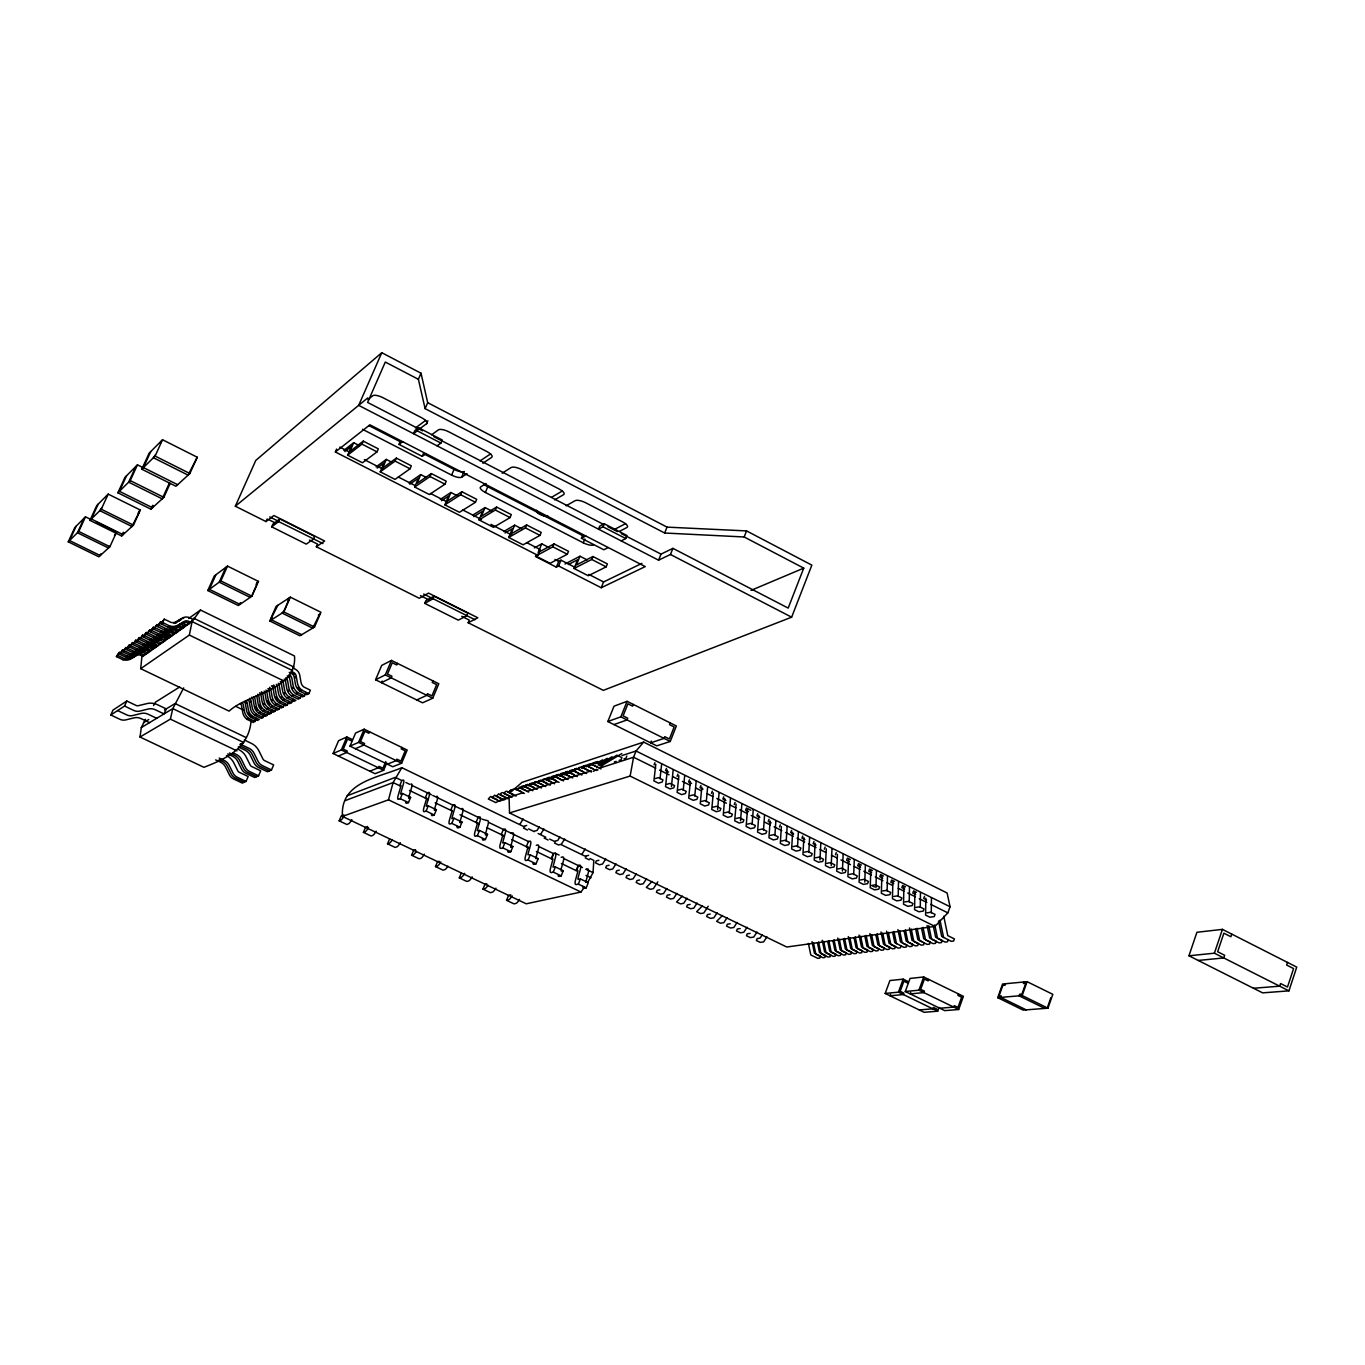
<?xml version="1.0" encoding="UTF-8"?>
<svg xmlns="http://www.w3.org/2000/svg" width="1365" height="1365" viewBox="0 0 1365 1365"><rect width="100%" height="100%" fill="white"/><g stroke="black" fill="none" stroke-linecap="round" stroke-linejoin="round"><path stroke-width="1.5" d="M931.288 912.844L931.425 898.034M925.794 898.153L925.607 915.096L929.889 917.212L934.257 916.58L935.042 914.396L930.742 912.281L926.971 912.844M920.283 907.401L920.471 892.591M914.84 892.727L914.584 909.653L918.884 911.769L923.218 911.12L924.003 908.936L919.686 906.804L915.949 907.384M909.244 901.941L909.5 887.148M903.869 887.284L903.528 904.193L907.844 906.326L912.144 905.643L912.946 903.476L908.612 901.344L904.893 901.924M898.187 896.481L898.511 881.705M892.846 881.824L892.454 898.716L896.771 900.849L901.054 900.166L901.855 897.982L897.522 895.849L893.819 896.464M887.113 891.004L887.489 876.228M881.824 876.347L881.346 893.239L885.68 895.372L889.929 894.672L890.731 892.488L886.397 890.355L882.711 890.97M875.938 887.625L876.432 870.751M870.768 870.87L870.222 887.745L874.573 889.895L878.787 889.161L879.589 886.994L875.238 884.827L871.587 885.476L874.487 886.909M864.796 882.114L865.359 865.256M859.677 865.376L859.08 882.234L863.431 884.384L867.611 883.65L868.43 881.466L864.062 879.316L860.445 879.964M853.705 874.487L854.268 859.762M200.484 610.036L192.09 621.587L141.858 657.077L140.697 668.662L229.098 711.114C248.242 693.335 297.331 690.281 294.499 655.985L200.484 610.036L188.592 618.533M848.569 859.882L847.904 876.722L852.255 878.872L856.418 878.122L857.237 875.938L852.869 873.771L849.269 874.436M842.427 871.058L843.143 854.251M837.445 854.354L836.694 871.177L841.079 873.344L845.208 872.576L846.027 870.392L841.642 868.225L838.059 868.908M831.217 865.512L831.985 848.706M826.286 848.825L825.467 865.632L829.852 867.799L833.947 867.014L834.783 864.83L830.381 862.663L826.832 863.363M819.973 859.967L820.809 843.178M815.093 843.28L814.222 860.087L818.608 862.253L822.686 861.434L823.505 859.25L819.102 857.083L815.587 857.8M808.814 852.289L809.616 837.615M803.883 837.735L802.944 854.507L807.346 856.691L811.39 855.855L812.209 853.671L807.79 851.487L804.292 852.221M797.535 846.71L798.389 832.053M792.656 832.155L791.632 848.928L796.051 851.112L800.061 850.259L800.897 848.075L796.46 845.89L792.997 846.624M587.667 882.524L593.041 872.644L593.809 860.411L589.97 858.551M786.223 841.13L787.144 826.473M781.394 826.576L780.302 843.331L784.721 845.515L788.714 844.645L789.533 842.461L785.114 840.277L781.667 841.028M774.876 835.517L775.866 820.877M770.099 820.979L768.939 837.718L773.375 839.919L777.333 839.031L778.169 836.847L773.716 834.646L770.304 835.414M763.513 829.903L764.554 815.28M758.786 815.383L757.558 832.104L761.994 834.288L765.919 833.401L766.772 831.2L762.318 828.999L758.923 829.801M752.115 824.272L753.224 809.65M747.457 809.752L746.143 826.473L750.596 828.657L754.504 827.753L755.34 825.552L750.869 823.351L747.508 824.153M740.53 820.706L741.878 804.019M736.093 804.121L734.711 820.826L739.182 823.027L743.038 822.088L743.891 819.887L739.403 817.686L736.076 818.505M729.251 812.96L730.497 798.371M724.696 798.474L723.245 815.161L727.716 817.362L731.555 816.407L732.408 814.222L727.92 812.004L724.61 812.84M717.598 809.377L719.082 792.724M713.281 792.826L711.762 809.479L716.25 811.697L720.038 810.725L720.891 808.524L716.403 806.306L713.11 807.159M706.285 801.613L707.65 787.042M701.832 787.144L700.245 803.797L704.732 806.015L708.503 805.026L709.356 802.825L704.852 800.59L701.593 801.46M694.768 795.914L696.184 781.36M690.366 781.462L688.694 798.098L693.198 800.317L696.952 799.31L697.805 797.109L693.284 794.874L690.059 795.761M683.217 790.199L684.701 775.678M678.866 775.764L677.125 792.382L681.647 794.618L685.349 793.577L686.22 791.376L681.681 789.141L678.473 790.045M671.409 786.547L673.184 769.962M667.349 770.065L665.523 786.65L670.061 788.885L673.73 787.844L674.6 785.643L670.061 783.391L666.888 784.312M660.029 778.732L661.65 764.229M655.797 764.332L653.903 780.917L658.442 783.152L662.093 782.094L662.963 779.876L658.408 777.623L655.251 778.562M251.126 720.311C249.215 747.696 227.102 758.394 203.914 767.301L139.998 737.015L141.295 727.579L145.475 719.287M584.322 887.284L580.978 892.045L526.259 903.801L342.461 816.424C340.056 782.077 377.713 777.965 401.839 767.693L524.706 827.036M509.52 812.943L630.135 776.071L633.565 757.234L636.056 751.006L643.649 742.099L947.105 892.983L950.074 906.752L947.856 912.861L934.957 926.391L786.752 947.02L509.52 812.943L509.077 797.194L523.136 792.673M140.697 668.662L189.343 635.066L192.09 621.587L292.571 670.556M139.998 737.015L170.386 719.133L172.792 708.623L183.678 687.909M560.93 869.863L563.421 860.803A8.685 2.457 -64.4 0 0 562.789 856.913L561.169 857.288M342.461 816.424L388.496 799.822L393.103 782.554L401.839 767.693M1288.935 990.854L1296.75 967.12L1222.426 929.36L1196.917 932.278L1188.949 955.79L1262.625 992.867L1288.935 990.854L1214.389 953.197L1188.949 955.79M1287.519 962.427L1286.649 965.055L1293.576 968.57L1287.502 987.032L1280.558 983.534L1279.688 986.178L1253.479 988.26M1231.776 934.104L1230.889 936.748L1223.876 933.199L1217.631 951.729L1224.661 955.278L1223.774 957.94L1198.214 960.448M1214.389 953.197L1222.426 929.36M1047.706 1006.705L1050.845 997.73M1047.945 1008.172L1052.807 994.334L1027.077 981.674L1002.575 984.011L997.713 997.661L1023.153 1010.1L1047.945 1008.172L1022.18 995.546L997.713 997.661M1023.972 981.964L1023.426 983.5L1025.763 983.278L1021.941 994.061L1019.621 994.266L1019.075 995.802L1044.805 1008.428M1022.18 995.546L1027.077 981.674M1005.596 983.721L1005.049 985.24L1002.78 985.445L999.009 996.075L1001.279 995.87L1000.733 997.405L1026.207 1009.861M958.674 1009.503L963.4 996.331L923.713 976.982L910.063 978.432L905.285 991.502L944.734 1010.629L958.674 1009.503L918.918 990.188L905.285 991.502M890.594 994.368L890.065 995.802L903.357 994.556L903.886 993.106L900.183 991.314L903.886 981.196L907.571 982.988L908.1 981.537L903.169 979.149L889.912 980.548L885.185 993.447L924.156 1012.301L937.704 1011.192L939.035 1007.489M958.452 993.925L957.923 995.375L961.643 997.184L957.957 1007.438L954.254 1005.63L953.726 1007.097L939.82 1008.24M928.695 979.422L928.149 980.872L924.429 979.063L920.693 989.318L924.429 991.144L923.9 992.611L910.233 993.908L910.762 992.44M948.283 939.683L947.515 941.799L945.16 942.106L937.55 938.369L934.769 924.89M924.361 942.771L923.593 944.853L921.307 945.143L913.799 941.475L911.24 929.07M918.918 990.188L923.713 976.982M901.19 945.757L900.439 947.805L898.221 948.095L890.816 944.478L888.308 932.278M924.515 896.327L923.73 898.477L926.579 899.893M885.185 993.447L898.426 992.167L903.169 979.149M835.482 854.763L836.284 852.596M824.341 849.235L825.143 847.068M802.791 835.994L801.972 838.144L804.889 839.594M813.984 841.54L813.165 843.707L816.065 845.14M791.581 830.432L790.745 832.599L793.662 834.032M769.058 819.273L768.222 821.44L771.157 822.89M779.5 827.019L780.336 824.852M757.763 813.677L756.927 815.843L759.878 817.294M734.251 804.599L735.087 802.432M803.746 568.13L788.185 608.09L672.911 548.355L661.018 554.122L658.561 560.179L358.671 405.354L381.773 352.699L421.017 373.225L427.689 402.675L425.112 408.63L664.653 533.015L744.164 536.974L803.746 568.13L751.023 590.38M461.762 616.315L469.27 620.085L468.161 622.73L603.347 690.366L791.632 617.185L811.851 565.127L746.57 530.917L667.041 527.129L427.689 402.675M723.723 796.785L722.87 798.969L725.839 800.436M700.893 785.472L700.04 787.656L703.026 789.124M711.472 793.321L712.325 791.137M689.444 779.79L688.591 781.974L691.577 783.459M666.461 768.41L665.591 770.577L668.594 772.061M677.108 776.293L677.961 774.109M670.232 722.921L669.55 724.644L674.156 726.948L669.396 738.977L664.772 736.673L664.09 738.397L650.644 742.816L651.327 741.11M744.164 536.974L746.57 530.917M654.057 764.861L654.927 762.694M670.249 741.468L676.357 725.992L627.081 701.32L614.011 706.183L607.835 721.522L656.736 745.853L670.249 741.468L620.853 716.83L607.835 721.522M626.842 756.039L625.972 758.206L624.061 758.821M580.398 878.941L578.265 879.418A3.003 0.87 -64.4 0 1 578.026 878.07L580.466 869.01A8.668 2.508 -64.4 0 0 579.801 865.12L578.146 865.478L576.115 870.597L577.446 870.273A3.003 0.87 -64.4 0 1 577.719 871.877L575.518 879.981A8.685 2.525 -64.4 0 0 576.303 884.571L578.333 884.128L580.398 878.941L588.264 882.728L586.199 887.898L584.152 888.342A8.685 2.542 -64.4 0 1 582.906 886.329M620.853 716.83L627.081 701.32M561.186 875.886L563.267 870.716L555.367 866.929L552.979 867.048L555.555 857.015A8.702 2.44 -64.4 0 0 554.941 853.142L553.337 853.517L551.272 858.653L552.996 858.995L550.573 868.004A8.719 2.457 -64.4 0 0 551.289 872.576L553.286 872.099L561.186 875.886L559.172 876.364A8.702 2.474 -64.4 0 1 558.114 875.699M633.258 704.425L632.575 706.149L627.934 703.811L623.105 715.874L627.746 718.195L627.064 719.918L613.977 724.576M577.856 867.372L576.491 870.785L561.39 863.516M658.561 560.179L670.454 554.48L672.911 548.355M553.286 872.099L555.367 866.929M556.476 774.911L555.623 777.026L563.574 780.917M519.536 899.381A8.156 2.252 -64.6 0 1 515.782 903.459L513.974 903.852L506.569 900.337L508.531 895.491L510.783 894.775M560.981 773.443L560.128 775.559L568.113 779.466M530.2 854.831L527.863 854.661L530.524 844.952A8.719 2.355 -64.4 0 0 529.978 841.113L528.409 841.505L526.327 846.641L527.999 846.965L525.525 855.974A8.736 2.372 -64.4 0 0 526.156 860.513L528.101 860.018L530.2 854.831L538.151 858.653L536.053 863.823L534.09 864.318A8.719 2.406 -64.4 0 1 532.964 863.311M565.537 771.959L564.683 774.074L572.686 777.999M664.653 533.015L667.041 527.129M570.126 770.457L569.256 772.573L577.293 776.531M574.75 768.939L573.88 771.071L581.951 775.03M579.408 767.403L578.538 769.553L586.643 773.528M534.483 782.128L533.647 784.175L541.461 787.997M538.817 780.712L537.964 782.776L545.812 786.598M510.783 851.709L512.899 846.522L504.914 842.683L502.644 842.87L505.357 832.838A8.736 2.286 -64.3 0 0 504.879 829.016L503.344 829.442L501.245 834.578L502.849 835.073L500.341 843.877A8.753 2.303 -64.4 0 0 500.887 848.399L502.798 847.87L510.783 851.709L508.855 852.221A8.753 2.321 -64.4 0 1 507.78 851.231M543.168 779.279L542.332 781.36L550.197 785.199M552.006 776.378L551.153 778.477L559.087 782.35M568.386 564.513L577.634 559.752L574.034 568.471L588.281 575.757L606.162 566.867L607.374 563.916L592.939 556.511L576.405 564.974L579.989 556.238L587.104 559.889M526.873 542.724L540.096 549.481L537.691 555.282L535.455 556.493L556.34 567.158L558.609 565.98L601.231 587.735L603.586 581.951L641.908 563.37M521.72 786.308L520.884 788.339L528.613 792.092M621.194 540.881L625.733 538.561L626.962 535.524L604.183 523.733L599.73 526.122L598.484 529.159L602.938 526.788L604.183 523.733M495.922 888.154A8.173 2.184 -64.6 0 1 492.202 892.249L490.427 892.659L482.988 889.127L484.967 884.281L486.827 883.82M525.935 784.926L525.098 786.974L532.862 790.745M502.798 847.87L504.914 842.683M530.2 783.527L529.364 785.575L537.145 789.38M472.188 876.876A8.19 2.116 -64.6 0 1 468.502 881.005L466.779 881.432L459.305 877.883L461.302 873.037M479.507 830.466L477.289 830.688L480.071 820.672A8.753 2.218 -64.3 0 0 479.661 816.867L478.16 817.311L476.044 822.447L477.631 822.737L475.02 831.729A8.77 2.235 -64.3 0 0 475.498 836.216L477.375 835.67L479.507 830.466L487.527 834.322L485.394 839.526L483.517 840.072A8.77 2.252 -64.3 0 1 482.459 838.639M574.034 568.471L591.728 559.462L592.939 556.511M554.054 543.901L552.842 546.853L535.831 556.033L550.078 563.301L567.294 554.241L568.505 551.306L554.054 543.901L538.151 552.518L541.751 543.833L548.884 547.484M459.886 827.275L462.018 822.071L453.965 818.198L451.815 818.573L454.664 808.438A8.787 2.133 -64.3 0 0 454.306 804.65L452.839 805.111L450.706 810.264L452.242 810.52L449.58 819.512A8.804 2.15 -64.3 0 0 449.989 823.982L451.815 823.402L459.886 827.275L458.043 827.838A8.787 2.184 -64.3 0 1 457.036 826.439M608.227 547.536L603.842 549.788L581.422 538.254L582.667 535.268M486.059 483.483L480.685 486.913A8.497 2.73 23.1 0 0 485.343 492.458L583.247 542.792L584.8 539.021M556.34 567.158L558.729 561.373L561.015 560.179L575.825 567.755M451.815 823.402L453.965 818.198M558.609 565.98L561.015 560.179M447.942 866.212A8.207 2.047 -64.5 0 1 444.7 869.693L443.011 870.153L435.503 866.587L437.517 861.725L439.138 861.264M505.016 532.964L512.353 528.733L508.701 537.452L523.085 544.806L539.994 535.387L541.24 532.435L526.634 524.945L511.022 533.92L514.673 525.184L521.874 528.869M428.286 805.862L426.204 806.271L429.122 796.136A8.804 2.065 -64.3 0 0 428.832 792.382L427.399 792.86L425.249 798.013L426.733 798.252L424.02 807.244A8.821 2.082 -64.3 0 0 424.344 811.68L426.119 811.083L428.286 805.862L436.39 809.752L434.224 814.973L432.432 815.553A8.821 2.099 -64.3 0 1 431.476 814.188M424.396 854.149A8.224 1.979 -64.5 0 1 420.778 858.346L419.14 858.807L411.582 855.224L413.612 850.361L415.557 849.678M400.337 842.7A8.241 1.911 -64.5 0 1 396.754 846.931L395.133 847.426L387.558 843.826L389.605 838.946M405.78 801.869A8.838 2.03 -64.3 0 0 406.702 803.217L408.459 802.603L410.626 797.382L402.487 793.475L400.525 794.072L403.443 783.783A8.821 1.979 -64.3 0 0 403.238 780.046L401.839 780.541L395.27 777.385L347.171 795.761M508.701 537.452L525.406 527.914L526.634 524.945M432.91 680.862L432.227 682.466L436.646 684.65L431.937 695.894L427.501 693.71L426.818 695.331L416.7 699.938M401.634 763.223L407.179 750.033L364.165 729.183L355.583 733.039L350.003 746.126L392.711 766.738L401.634 763.223L358.551 742.389L350.003 746.126M432.722 698.232L438.796 683.763L391.448 660.421L381.688 665.42L375.58 679.77L422.553 702.804L432.722 698.232L385.288 674.924L375.58 679.77M473.757 516.635L482.732 511.141L479.03 519.911L493.533 527.334L510.066 517.574L511.312 514.605L496.587 507.063L481.333 516.345L485.036 507.575L492.287 511.278M345.106 800.658L393.103 782.554L399.672 785.711L401.839 780.541M399.672 785.711L401.105 785.472L398.324 794.908A8.838 1.996 -64.3 0 0 398.563 799.31L400.303 798.696L402.487 793.475M385.766 761.534L382.934 768.239L378.992 766.345L378.378 767.778L369.847 771.191M338.366 756.056L346.642 752.49L347.256 751.04L343.28 749.129L347.563 739.045L351.539 740.956L352.153 739.523L346.846 736.964L338.588 740.683L333.111 753.514L375.068 773.699L383.65 770.321L386.773 762.933M479.03 519.911L495.341 510.032L496.587 507.063M376.143 831.2A8.258 1.843 -64.5 0 1 372.611 835.465L371.041 835.977L363.414 832.36L365.479 827.48L367.577 826.473M401.822 747.44L401.208 748.907L405.217 750.852L400.918 761.107L396.891 759.162L396.277 760.629L387.387 764.178M397.386 663.356L396.703 664.96L392.25 662.776L387.472 674.037L391.926 676.238L391.243 677.842L381.466 682.654L382.149 681.067M369.557 731.794L368.942 733.261L364.899 731.299L360.531 741.57L364.591 743.533L363.96 745L355.361 748.72M424.737 603.364L425.863 600.719L434.036 596.181L467.837 613.141L466.711 615.803L458.282 620.154L424.737 603.364L432.893 598.86L434.036 596.181M351.863 819.648A8.292 1.775 -64.4 0 1 348.348 823.931L346.812 824.477L339.168 820.843L341.233 815.963L343.298 814.922M441.492 500.716L448.607 496.092L444.871 504.862L459.459 512.302L475.447 502.303L476.692 499.334L461.916 491.741L447.157 501.262L450.894 492.492L458.179 496.229M485.343 492.458L487.749 486.759A8.497 2.747 23.1 0 1 483.824 484.097M333.111 753.514L341.335 749.931L346.846 736.964M362.493 429.293L451.627 475.122A8.531 2.747 23.4 0 0 461.711 477.17L464.151 471.454M444.871 504.862L460.653 494.71L461.916 491.741M385.288 674.924L391.448 660.421M358.551 742.389L364.165 729.183M409.79 484.2L418.458 478.228L414.67 487.032L429.378 494.539L444.956 484.183L446.236 481.214L431.323 473.57L416.956 483.398L420.727 474.611L426.238 477.426M451.627 475.122L454.05 469.424A8.531 2.764 23.4 0 0 463.742 471.659M437.073 445.826L440.946 443.079L442.26 440.008L418.628 427.791L414.841 430.606L413.51 433.661L417.298 430.862L418.628 427.791M414.67 487.032L430.043 476.539L431.323 473.57M284.227 679.122A4.692 4.487 58.8 0 1 285.643 681.8L286.804 688.574A10.886 10.391 59.9 0 0 291.496 695.928L298.184 699.17L300.163 698.129L301.614 694.768M238.295 746.928L245.137 750.204A10.766 10.391 61.7 0 1 250.256 755.272L254.129 763.103A9.231 8.89 62.8 0 0 258.514 767.471L267.506 771.754L271.481 769.945L273.648 764.929L264.452 760.527A3.668 3.532 62.9 0 1 262.984 759.077L258.565 750.187A16.448 15.868 61.8 0 0 252.013 743.686L244.352 739.984M287.213 675.897A4.726 4.505 58.9 0 1 289.892 679.463L291.069 686.271A10.937 10.442 60 0 0 295.778 693.659L302.501 696.918L304.497 695.877L305.965 692.499M289.244 672.416L291.496 673.508A4.743 4.539 59 0 1 294.192 677.091L295.369 683.933A11.005 10.493 60 0 0 300.112 691.372L306.852 694.649L308.882 693.591L310.35 690.195L303.713 686.919A7.2 6.876 60.1 0 1 301.102 682.807L299.669 674.788A8.582 8.19 59 0 0 295.574 669.328L292.707 667.894M419.772 428.729L426.58 423.696L427.859 420.744M377.201 468.076L384.06 463.042L380.255 471.846L395.014 479.388L410.046 468.775L411.326 465.806L396.362 458.111L382.49 468.195L386.312 459.408L391.84 462.24M400.303 441.373L399.007 444.41L422.229 456.354L423.525 453.334M425.112 408.63L418.39 379.299L421.017 373.225M259.657 692.772A4.556 4.368 58.3 0 1 261.022 695.365L262.165 701.934A10.562 10.118 59.4 0 0 266.721 709.066L273.205 712.206L275.082 711.233L276.498 707.957M215.636 759.878L220.618 762.25A10.425 10.101 61.1 0 1 225.583 767.147L229.337 774.74A8.941 8.634 62.4 0 0 233.603 778.954L242.322 783.101L246.041 781.411L248.174 776.531L239.233 772.283A3.549 3.43 62.4 0 1 237.817 770.884L233.534 762.284A15.919 15.407 61.2 0 0 227.17 755.988L226.453 755.613M314.53 627.03L320.929 612.271L290.336 597.153L276.105 606.418L269.741 620.956L299.908 635.766L314.53 627.03L283.869 611.929L269.741 620.956M264.145 691.117A4.573 4.385 58.3 0 1 265.015 693.164L266.158 699.767A10.613 10.152 59.5 0 0 270.748 706.933L277.266 710.09L279.142 709.1L280.576 705.824M267.932 688.591A4.607 4.402 58.4 0 1 269.059 690.929L270.202 697.566A10.664 10.203 59.6 0 0 274.809 704.784L281.361 707.94L283.272 706.951L284.705 703.658M271.464 685.81A4.624 4.419 58.5 0 1 273.137 688.694L274.297 695.348A10.715 10.255 59.6 0 0 278.921 702.6L285.507 705.79L287.435 704.784L288.868 701.474M227.631 753.907L232.681 756.312A10.596 10.238 61.4 0 1 237.715 761.312L241.52 769.024A9.077 8.77 62.6 0 0 245.854 773.307L254.709 777.504L258.565 775.781L260.698 770.816L251.638 766.499A3.6 3.481 62.7 0 1 250.204 765.065L245.837 756.329A16.175 15.629 61.5 0 0 239.404 749.931L238.653 749.556M380.255 471.846L395.065 461.097L396.362 458.111M276.361 684.343A4.641 4.453 58.6 0 1 277.266 686.407L278.426 693.113A10.766 10.289 59.7 0 0 283.067 700.399L289.687 703.606L291.632 702.583L293.065 699.255M240.291 703.538A4.436 4.266 57.7 0 1 241.622 706.063L242.731 712.462A10.289 9.896 58.9 0 0 247.184 719.423L253.515 722.477L256.688 718.365M344.833 451.542L351.47 446.372L347.614 455.176L362.476 462.769L377.03 451.849L378.327 448.863L363.261 441.134L349.849 451.508L353.706 442.704L359.268 445.553M248.174 699.562A4.487 4.317 58 0 1 249.266 701.849L250.392 708.316A10.391 9.982 59.1 0 0 254.88 715.345L261.278 718.434L263.087 717.478L264.486 714.253L262.677 715.209M251.791 697.14A4.505 4.334 58.1 0 1 253.156 699.699L254.265 706.217A10.442 10.016 59.2 0 0 258.787 713.281L265.219 716.369L267.045 715.414L268.444 712.189M256.193 695.519A4.539 4.351 58.2 0 1 257.064 697.549L258.19 704.084A10.493 10.067 59.3 0 0 262.728 711.182L269.195 714.304L271.038 713.332L272.454 710.09L270.594 711.063M277.863 605.275L270.884 619.062L272.198 618.226L271.481 619.846L301.716 634.691M288.527 598.331L287.81 599.969L289.158 599.081L284.142 610.582L282.077 613.073L312.67 628.139L319.751 614.199L318.352 615.052M283.869 611.929L290.336 597.153M468.161 622.73L477.818 617.799L428.542 593.093L419.311 598.279L316.339 546.751L317.516 544.089L309.446 540.045M347.614 455.176L361.964 444.12L363.261 441.134M537.691 555.282L335.346 451.986L336.626 449.051M271.703 526.839L272.881 524.177L279.859 518.888L314.684 536.36L313.506 539.038L306.272 544.123L271.703 526.839L278.665 521.584L279.859 518.888M250.938 595.737L250.204 597.392L219.236 582.138L225.822 567.345M252.235 594.85L257.303 583.35L256.006 584.254M251.928 596.198L258.463 581.405L227.494 566.1L214.288 575.962L207.787 590.533L238.329 605.531L251.928 596.198L220.891 580.927L207.787 590.533M381.773 352.699L255.784 460.414L235.326 506.21L266.004 521.567L267.199 518.888M188.626 621.723L187.107 625.119L184.821 623.993A4.795 4.59 50.1 0 0 180.402 624.146M215.909 574.75L209.408 589.356L240.001 604.371L240.718 602.75L239.455 603.62M220.891 580.927L227.494 566.1M156.054 644.826L154.603 648.068L152.419 647.01A4.573 4.402 48.5 0 0 148.188 647.164L141.056 651.634A10.63 10.22 46.9 0 1 132.797 652.607L126.211 649.433L129.197 645.048L137.711 649.058A10.698 10.289 47.2 0 0 146.021 648.085M164.943 638.53L163.476 641.806L161.241 640.731A4.641 4.453 49 0 0 156.975 640.885L151.327 644.28A10.784 10.374 47.5 0 1 142.967 645.253L136.278 642.028L139.332 637.557L136.278 642.028M166.581 637.37L165.114 640.663L162.879 639.571A4.641 4.47 49 0 0 158.596 639.741M173.782 632.251L172.28 635.578L170.045 634.486A4.692 4.505 49.4 0 0 165.711 634.64M181.118 627.047L179.617 630.408L177.348 629.299A4.743 4.556 49.7 0 0 172.98 629.453L165.54 634.111A11.022 10.562 48.2 0 1 157.026 635.1L150.201 631.79L153.358 627.218L150.201 631.79M183.132 625.614L181.613 628.992L179.344 627.883A4.76 4.556 49.8 0 0 174.976 628.036M184.855 624.402L183.337 627.764L181.067 626.654A4.777 4.573 49.9 0 0 176.682 626.808L169.192 631.5A11.074 10.613 48.4 0 1 160.626 632.49L153.767 629.163L156.958 624.556L153.767 629.163M139.708 639.503L142.796 635.015L139.708 639.503L146.43 642.761A10.852 10.425 47.7 0 0 154.825 641.772M143.171 636.96L146.277 632.439L143.171 636.96L149.928 640.236A10.903 10.459 47.9 0 0 158.374 639.247M146.669 634.401L149.792 629.845L146.669 634.401L153.46 637.677A10.954 10.511 48.1 0 0 161.94 636.687M110.804 714.987L113.022 710.056L126.808 701.03L136.176 705.483A3.686 3.583 49.6 0 0 138.223 705.705L147.676 703.419A16.482 15.988 51.9 0 1 156.753 704.374L166.257 708.896L164.022 713.895L155.371 709.783A10.852 10.511 51.9 0 0 148.239 709.015L139.895 711.08A9.333 9.043 49.6 0 1 133.736 710.431L124.556 706.046L110.804 714.987L119.813 719.253A9.146 8.873 48.7 0 0 125.853 719.884L134.043 717.871A10.613 10.323 51 0 1 141.039 718.604L149.502 722.631M185.367 626.347L183.081 625.238A4.777 4.59 50 0 0 178.679 625.375L172.877 628.856A11.125 10.664 48.6 0 1 164.278 629.862L157.385 626.518L160.592 621.877L163.868 623.464M157.385 626.518L160.592 621.877M149.229 649.689L147.778 652.897L145.611 651.856A4.539 4.368 48.1 0 0 141.431 652.009M161.019 623.839L164.261 619.164L171.103 622.44A7.337 7.03 48.8 0 0 175.88 621.894L182.739 617.833A8.702 8.326 50.2 0 1 189.479 617.611L192.431 619.01L190.912 622.423L188.609 621.297A4.829 4.624 50.2 0 0 184.173 621.45L178.337 624.965A11.21 10.732 48.8 0 1 169.669 625.955L167.946 627.2L161.019 623.839L164.261 619.164M124.556 706.046L126.808 701.03M154.467 645.952L153.017 649.194L150.833 648.136A4.573 4.402 48.4 0 0 146.618 648.29M116.434 656.616L119.369 652.316L116.434 656.616L122.935 659.739A10.476 10.084 46.3 0 0 131.074 658.766L136.568 655.473A4.505 4.334 47.8 0 1 140.714 655.319L142.881 656.36M119.659 654.245L122.611 649.911L119.659 654.245L126.194 657.384A10.528 10.135 46.5 0 0 134.367 656.411M122.918 651.856L125.887 647.505L122.918 651.856L129.487 655.012A10.579 10.186 46.7 0 0 137.694 654.04M126.211 649.433L129.197 645.048M129.521 646.993L132.542 642.574L129.521 646.993L136.159 650.184A10.681 10.272 47.1 0 0 144.451 649.211L151.617 644.724A4.607 4.419 48.7 0 1 155.866 644.57L158.067 645.628M132.883 644.519L135.92 640.083L132.883 644.519L139.554 647.744A10.732 10.323 47.3 0 0 147.864 646.754L155.098 642.232A4.624 4.453 48.9 0 1 159.364 642.079L161.565 643.154M169.328 483.142L162.213 498.839L128.668 482.152L135.886 466.421M143.052 467.632L137.456 464.834L125 477.306L117.885 492.799L150.901 509.179L163.851 497.338L170.198 483.346M189.871 473.518L197.243 457.224L162.537 439.752L149.126 453.18L141.789 469.202L175.949 486.264L189.871 473.518L155.098 456.064L141.789 469.202M121.639 535.967L133.48 525.133L140.356 510.049L108.193 494.113L96.796 505.528L89.954 520.372L121.639 535.967L123.328 532.265M150.901 509.179L152.658 505.306M117.885 492.799L130.238 480.599L137.456 464.834M150.764 451.525L143.427 467.581L177.655 484.694M109.234 546.375L108.5 547.996L77.43 532.76L84.135 518.188M90.977 519.536L85.483 516.84L74.87 527.453L68.25 541.82L98.877 556.801L109.9 546.717L116.554 532.128L96.454 522.232M160.831 441.458L160.012 443.267L161.292 441.987M155.098 456.064L162.537 439.752M98.195 504.112L91.353 519.007L123.089 534.636L123.857 532.981L122.748 533.988M106.76 495.563L105.992 497.235L107.067 496.143M89.954 520.372L101.266 509.23L108.193 494.113M126.518 475.788L119.403 491.298L152.505 507.729L153.29 506.006L152.095 507.097M76.184 526.139L69.547 540.54L100.242 555.555L100.959 553.951L99.952 554.89M68.25 541.82L78.76 531.446L85.483 516.84M153.545 705.534L155.559 702.105L179.668 687.005M519.946 824.187L523.17 818.966M539.226 826.951L537.076 830.432L534.585 831.131M540.711 834.22L543.952 828.999M559.923 836.95L557.756 840.413L555.231 841.096M564.632 839.014L561.39 844.201L558.473 844.969L554.446 843.041M581.985 854.149L585.244 848.979M605.77 858.909L602.494 864.062L599.474 864.779L595.498 862.851L596.266 860.906L598.877 860.291M615.99 863.857L612.731 868.993L609.677 869.693L605.702 867.782L606.47 865.837L609.097 865.222M626.194 868.788L622.935 873.924L619.846 874.607L615.888 872.696L616.656 870.768L619.3 870.153M636.38 873.719L633.104 878.838L630.016 879.521L626.057 877.61L626.808 875.665L629.487 875.084M646.549 878.633L643.273 883.752L640.151 884.401L636.192 882.507L636.96 880.579L639.656 879.998M651.992 881.483L646.327 887.387L650.269 889.298L653.408 888.649L657.793 881.841M666.82 888.444L663.527 893.546L660.37 894.16L656.429 892.266L657.179 890.338L659.926 889.792M676.921 893.324L673.628 898.409L670.437 899.04L666.512 897.129L667.263 895.201L670.027 894.672M682.295 896.14L676.579 901.992L680.504 903.886L683.711 903.289L687.005 898.204M697.071 903.067L693.778 908.152L690.536 908.732L686.629 906.838L687.363 904.927L690.161 904.398M702.412 905.865L696.645 911.684L700.552 913.56L703.811 912.997L708.213 906.241M717.137 912.776L713.827 917.826L710.551 918.389L706.643 916.512L707.394 914.584L710.227 914.089M722.443 915.557L716.625 921.324L720.515 923.201L723.825 922.655L727.136 917.604M737.117 922.433L733.807 927.483L730.48 928.012L726.589 926.135L727.323 924.224L730.207 923.747M747.082 927.262L743.754 932.295L740.41 932.807L736.537 930.947L737.271 929.019L740.171 928.558M757.029 932.073L753.702 937.09L750.323 937.601L746.45 935.725L747.184 933.814L750.119 933.37M762.25 934.82L760.032 938.165L757.097 938.591L756.364 940.519L760.22 942.379L763.615 941.884L766.942 936.868M101.675 507.899L99.833 510.646L131.978 526.515L139.213 512.063L138.07 513.121M155.491 454.682L153.392 457.736L188.114 475.139L197.243 457.224M138.838 511.448L140.356 510.049M114.404 535.063L115.462 534.073M511.363 791.615L521.976 782.401L643.649 742.099M235.326 506.21L367.816 397.863M367.953 399.621L372.679 395.782A8.907 2.969 24.1 0 1 383.07 397.744L421.512 417.673A8.855 2.952 23.8 0 1 426.58 423.696M335.346 451.986L369.915 424.822L645.236 566.594L601.231 587.735M343.844 450.399L353.706 442.704M266.004 521.567L273.87 515.543L324.648 541.018L316.339 546.751M415.489 427.962L425.709 420.335M399.007 444.41L402.675 441.68M376.109 466.881L386.312 459.408M431.562 434.821L438.455 429.839A8.821 2.952 23.6 0 1 448.897 431.869L486.861 451.542A8.787 2.918 23.3 0 1 491.673 457.394L482.852 463.213M122.935 659.739L124.437 658.664A10.493 10.101 46.4 0 0 132.593 657.691L139.878 653.101A4.522 4.351 48 0 1 144.059 652.948L146.226 653.989M126.194 657.384L127.713 656.292A10.545 10.152 46.6 0 0 135.903 655.319L143.24 650.713A4.539 4.385 48.2 0 1 147.42 650.559L149.604 651.617M129.487 655.012L131.006 653.903A10.596 10.203 46.8 0 0 139.23 652.931L144.792 649.604A4.556 4.385 48.3 0 1 148.99 649.45L151.174 650.491L152.624 647.266L151.054 648.392M132.797 652.607L134.35 651.497A10.647 10.255 47 0 0 142.608 650.525M136.159 650.184L137.711 649.058M139.554 647.744L141.124 646.601A10.766 10.34 47.4 0 0 149.468 645.611M142.967 645.253L144.571 644.109A10.818 10.391 47.6 0 0 152.948 643.12L160.507 638.376A4.658 4.487 49.1 0 1 164.79 638.223L167.025 639.298M146.43 642.761L148.034 641.601A10.869 10.442 47.8 0 0 156.463 640.612L164.056 635.834A4.692 4.505 49.3 0 1 168.373 635.681L170.625 636.755M149.928 640.236L151.549 639.059A10.92 10.493 48 0 0 160.012 638.069L167.656 633.258A4.709 4.522 49.5 0 1 171.99 633.104L174.242 634.196M153.46 637.677L155.098 636.5A10.988 10.545 48.1 0 0 163.595 635.51L169.328 632.063A4.726 4.539 49.6 0 1 173.679 631.91L175.931 633.002L177.433 629.657L175.744 630.869M157.026 635.1L158.681 633.906A11.039 10.596 48.3 0 0 167.23 632.899M160.626 632.49L162.299 631.278A11.091 10.63 48.5 0 0 170.881 630.289M164.278 629.862L165.967 628.634A11.159 10.681 48.7 0 0 174.601 627.644L182.432 622.696A4.812 4.607 50.1 0 1 186.851 622.542L189.155 623.668M164.619 638.752L170.164 634.827L168.68 638.138L166.445 637.046A4.675 4.487 49.2 0 0 162.145 637.199M422.229 456.354L425.982 453.692M256.722 582.616L258.463 581.405M408.715 482.903L420.727 474.611M480.036 460.909L490.615 453.88M461.711 477.17L467.001 473.672M440.332 499.385L450.894 492.492M502.183 473.211L511.141 467.495A8.753 2.901 23 0 1 521.669 469.577L559.087 488.977A8.719 2.884 22.7 0 1 563.609 494.659L554.651 499.88M569.017 773.392L581.234 766.806L588.264 770.269M581.524 768.29L588.434 764.502M586.148 766.789L593.093 762.984M590.806 765.27L597.785 761.448M595.498 763.735L602.511 759.896M598.518 763.274L607.288 758.326M598.092 764.98L612.1 756.756M599.406 765.611L616.946 755.169L621.928 757.626L621.058 759.793L619.164 760.407M600.736 766.243L621.843 753.565M593.229 771.43L596.693 769.246M502.661 798.781L495.802 802.603L488.295 798.969L490.649 796.478L497.167 799.634M520.167 788.458L527.59 784.38L534.329 787.656M506.688 797.484L499.795 801.323L492.253 797.672L494.625 795.181L501.16 798.354M524.296 787.11L531.855 782.981L538.612 786.274M510.732 796.187L503.804 800.027L496.246 796.375L498.635 793.867L505.204 797.041M528.46 785.745L536.172 781.565L542.946 784.875M532.64 784.38L540.506 780.149L547.314 783.476M537.366 782.708L544.891 778.715L551.716 782.06M541.615 781.309L546.563 778.221M545.915 779.91L553.746 775.815L560.623 779.176M546.904 780.575L556.92 774.825M551.255 779.159L562.755 772.863L569.683 776.258M559.002 775.644L567.311 771.361L574.273 774.774M560.077 776.31L571.918 769.86L578.896 773.29M564.53 774.859L576.559 768.341L583.555 771.788M508.002 792.417L513.291 789.107M516.089 789.789L523.358 785.762L530.064 789.038M472.597 515.219L485.036 507.575M143.462 722.716L148.734 719.526M164.517 709.937L175.044 703.538L245.939 737.475M141.295 727.579L172.792 708.623L243.738 742.526L240.052 744.386M174.072 623.447L180.999 619.079A8.685 8.309 50.1 0 1 183.627 618.328M551.682 497.235L562.448 490.922M503.753 531.514L514.673 525.184M566.117 505.801L575.16 500.648A8.702 2.866 22.5 0 1 585.756 502.798L622.696 521.942A8.668 2.849 22.2 0 1 626.962 527.47L619.522 531.343M534.346 547.894L541.751 543.833M178.457 620.836L178.986 620.546A8.651 8.292 50.1 0 1 180.914 619.881M581.422 538.254L585.756 535.95M247.184 719.423L248.942 718.485L255.306 721.539M251.006 717.393L252.781 716.454L259.179 719.526L257.388 720.464L251.006 717.393A10.34 9.93 59 0 1 246.536 710.397L245.427 703.965A4.47 4.283 57.8 0 0 244.779 702.275M254.88 715.345L256.671 714.39L263.087 717.478M258.787 713.281L260.596 712.308L267.045 715.414M262.728 711.182L264.571 710.21L271.038 713.332M266.721 709.066L268.564 708.094L275.082 711.233M270.748 706.933L272.608 705.944L279.142 709.1M274.809 704.784L276.703 703.777L283.272 706.951M278.921 702.6L280.832 701.593L287.435 704.784M283.067 700.399L284.995 699.375L291.632 702.583M287.264 698.18L289.209 697.14L295.881 700.382L293.919 701.405L287.264 698.18A10.835 10.34 59.8 0 1 282.589 690.861L281.429 684.121A4.675 4.47 58.7 0 0 280.286 681.732M291.496 695.928L293.475 694.887L300.163 698.129M295.778 693.659L297.775 692.601L304.497 695.877M300.112 691.372L302.126 690.298L308.882 693.591M614.438 529.466L625.614 523.597M564.956 564.035L579.989 556.238M339.168 820.843L340.687 820.297A8.292 1.757 -64.4 0 0 344.577 815.28M410.626 797.382L408.783 798.013M363.414 832.36L364.984 831.831A8.275 1.826 -64.5 0 0 368.516 827.565M434.633 810.349L436.39 809.752M510.851 789.857L508.411 792.4L516.055 796.119M582.036 766.601L583.828 766.021M621.962 755.579L636.056 751.006L950.074 906.752M614.301 761.96L616.195 761.363M527.146 791.393L557.261 781.718M561.288 780.439L591.403 770.764M599.44 768.188L633.565 757.234L655.712 768.188M598.007 769.894L596.147 770.491L587.974 766.482L588.844 764.315L590.704 763.7L597.802 767.198M387.558 843.826L389.162 843.314A8.258 1.894 -64.5 0 0 392.318 839.765M460.227 822.634L462.018 822.071M411.582 855.224L413.22 854.746A8.241 1.962 -64.5 0 0 416.427 851.214M485.684 834.868L487.527 834.322M524.245 826.132L526.702 825.415M511.244 833.247L512.796 832.838A8.736 2.321 -64.3 0 1 513.291 836.66L510.715 846.982M435.503 866.587L437.175 866.127A8.207 2.03 -64.5 0 0 440.827 861.946M511.022 847.034L512.899 846.522M536.274 845.293L537.861 844.901A8.702 2.389 -64.4 0 1 538.424 848.757L535.78 858.466L538.151 858.653M459.305 877.883L461.012 877.456A8.19 2.099 -64.6 0 0 464.697 873.31M586.029 855.974L588.622 855.343M482.988 889.127L484.746 888.717A8.173 2.167 -64.6 0 0 488.056 885.271M561.305 871.177L563.267 870.716M585.943 869.232L587.598 868.874A8.668 2.525 -64.4 0 1 588.281 872.781L585.875 881.841A2.986 0.887 -64.4 0 0 585.773 882.49M411.104 783.988L411.309 783.937A8.821 2.013 -64.3 0 1 411.548 787.673L408.579 797.808M506.569 900.337L508.36 899.927A8.156 2.218 -64.6 0 0 512.114 895.849M436.663 796.307L436.868 796.256A8.804 2.082 -64.3 0 1 437.175 800.027L434.292 810.145M919.293 1009.946L932.807 1008.82L933.336 1007.387L937.004 1009.162M258.565 775.781L249.659 771.549A9.128 8.804 62.7 0 1 245.325 767.249L241.486 759.486A10.647 10.289 61.5 0 0 236.418 754.47L233.04 752.866M219.253 758.087L224.252 760.459A10.476 10.135 61.2 0 1 229.235 765.39L233.006 773.017A8.975 8.668 62.4 0 0 237.288 777.265L246.041 781.411M117.612 710.568L126.706 714.885A9.248 8.958 49.2 0 0 132.797 715.533L141.073 713.486A10.732 10.408 51.5 0 1 148.137 714.236L156.685 718.314M256.637 776.651L247.765 772.436A9.111 8.787 62.6 0 1 243.414 768.137L239.592 760.407A10.613 10.272 61.5 0 0 234.541 755.391L229.491 752.985M219.1 759.776L222.427 761.363A10.442 10.118 61.2 0 1 227.409 766.277L231.163 773.887A8.958 8.651 62.4 0 0 235.445 778.118L244.181 782.264M240.223 745.972L247.065 749.249A10.801 10.425 61.7 0 1 252.201 754.333L256.074 762.199A9.248 8.907 62.9 0 0 260.476 766.567L269.485 770.85M170.386 719.133L237.015 750.904M271.481 769.945L262.455 765.646A9.282 8.924 62.9 0 1 258.036 761.278L254.146 753.395A10.818 10.442 61.8 0 0 249.01 748.293L240.428 744.198M388.496 799.822L580.978 892.045M127.73 648.307L134.35 651.497M405.866 782.486L409.892 784.431M411.65 785.267L431.408 794.788M432.756 795.437L460.824 808.967L462.308 808.507A8.77 2.167 -64.3 0 1 462.667 812.294L459.851 822.43M462.138 809.599L480.804 818.573M482.135 819.222L487.612 820.706A8.753 2.235 -64.3 0 1 488.056 824.511L485.309 834.663M488.858 822.464L506.023 830.739M507.302 831.336L528.92 841.761M538.458 846.351L553.729 853.705L551.665 858.841L536.394 851.487M563.455 858.397L582.446 867.543M586.336 869.42L593.041 872.644M124.437 650.747L131.006 653.903M235.804 706.37L243.379 710.022M409.483 790.437L428.456 799.566M435.196 802.808L452.378 811.066M460.022 814.751L479.217 823.982M486.742 827.6L503.941 835.875M511.568 839.543L529.466 848.16M585.977 875.34L591.011 877.763M121.161 653.135L127.713 656.292M117.919 655.524L124.437 658.664M400.303 798.696L408.459 802.603M426.119 811.083L434.224 814.973M477.375 835.67L485.394 839.526M528.101 860.018L536.053 863.823M578.333 884.128L586.199 887.898M144.775 635.783L151.549 639.059M159.944 644.297L157.743 643.222A4.607 4.436 48.8 0 0 153.494 643.393M141.295 638.342L148.034 641.601M156.463 646.754L154.262 645.696A4.59 4.419 48.6 0 0 150.031 645.85M528.545 828.879L534.295 831.66M538.134 833.52L545.812 837.223M549.651 839.083L555.418 841.864M561.169 844.645L586.131 856.691M137.848 640.868L144.571 644.109M523.443 828.06L527.487 830.022M544.14 838.059L548.167 840.004M585.261 857.903L589.253 859.831M134.452 643.376L141.124 646.601M144.417 655.268L142.25 654.227A4.505 4.351 47.9 0 0 138.087 654.381M341.335 749.931L383.65 770.321M555.197 853.193L559.121 855.07M189.343 635.066L283.681 680.896M162.725 622.594L169.669 625.955M177.911 631.603L175.658 630.511A4.726 4.539 49.6 0 0 171.29 630.664M513.359 794.413L506.739 791.205L505.152 791.734L504.333 793.73L511.943 797.433M159.057 625.289L165.967 628.634M509.264 795.744L502.678 792.536L501.091 793.065L500.272 795.061L507.865 798.73M155.422 627.951L162.299 631.278M898.426 992.167L937.704 1011.192M151.839 630.579L158.681 633.906M148.29 633.206L155.098 636.5M193.608 618.174L294.038 667.144M291.24 671.29L293.492 672.399A4.76 4.539 59 0 1 296.188 675.982L297.382 682.841A11.022 10.511 60.1 0 0 302.126 690.298M519.161 787.144L525.832 790.403M514.98 788.509L521.635 791.751M516.687 789.704L524.382 793.457M558.234 774.347L565.144 777.726M556.152 780.626L549.293 777.265L547.57 777.828L546.734 779.927L554.617 783.783M591.369 772.027L583.23 768.017L584.101 765.867L585.943 765.27L593.007 768.734M922.723 941.969L917.843 939.564L915.71 929.224M78.76 531.446L109.9 546.717M101.266 509.23L133.48 525.133M630.135 776.071L934.957 926.391M602.613 765.646L595.498 762.131L593.639 762.745L592.751 764.929L600.958 768.956M750.852 810.247L746.45 808.063L745.597 810.23L748.549 811.68M850.293 859.54L847.409 858.107L846.607 860.257L849.491 861.69M861.383 865.035L858.5 863.601L857.698 865.768L860.581 867.185M872.44 870.512L869.573 869.096L868.771 871.245L871.638 872.662M883.479 875.989L880.613 874.573L879.811 876.722L882.677 878.139M894.485 881.449L891.618 880.033L890.833 882.182L893.683 883.599M905.473 886.892L902.606 885.476L901.821 887.625L904.671 889.042M916.427 892.318L913.577 890.918L912.793 893.051L915.642 894.467M659.534 770.082L669.089 774.808M672.894 776.702L678.627 779.534M682.449 781.428L690.093 785.216M695.809 788.049L701.542 790.881M707.275 793.73L712.991 796.563M716.813 798.457L726.368 803.183M730.19 805.077L735.906 807.909M739.728 809.803L747.372 813.574M751.194 815.468L758.821 819.256M764.554 822.088L770.287 824.921M774.091 826.815L781.736 830.603M785.558 832.496L793.184 836.267M797.006 838.161L804.65 841.949M808.472 843.843L816.099 847.631M819.921 849.508L825.654 852.357M831.387 855.19L837.103 858.022M840.925 859.916L850.48 864.642M854.302 866.536L860.018 869.369M863.84 871.262L871.484 875.05M875.306 876.927L882.933 880.715M886.755 882.609L892.488 885.441M898.204 888.291L903.937 891.123M907.759 893.017L915.403 896.788M919.208 898.682L926.852 902.47M930.674 904.364L947.856 912.861M130.238 480.599L163.851 497.338M269.758 516.925L277.368 520.73M278.665 521.584L322.976 543.577M423.679 594.031L474.986 619.744M269.093 519.843L274.809 522.71M420.437 595.635L429.821 600.327M430.043 476.539L444.956 484.183M495.341 510.032L510.066 517.574M591.728 559.462L606.162 566.867M361.964 444.12L377.03 451.849M395.065 461.097L410.046 468.775M460.653 494.71L475.447 502.303M525.406 527.914L539.994 535.387M552.842 546.853L567.294 554.241M339.8 447.089L349.252 451.917M364.37 459.647L383.258 469.304M398.375 477.033L415.387 485.735M430.504 493.465L447.515 502.149M462.616 509.879L481.521 519.536M490.973 524.365L511.756 534.995M588.776 574.375L603.586 581.951M554.941 559.428L558.729 561.373M368.789 425.522L401.003 442.106M423.73 453.811L454.05 469.424M487.749 486.759L583.691 536.155M422.502 430.811L367.612 402.436L385.305 362.049L418.39 379.299M433.865 436.681L604.217 524.757M608.005 526.719L617.475 531.616M621.263 533.579L661.018 554.122M417.298 430.862L440.946 443.079M602.938 526.788L625.733 538.561M670.454 554.48L791.632 617.185M299.566 689.393L299.362 689.24A7.166 6.842 60 0 1 297.724 687.414M295.471 677.774L295.335 677.177A8.531 8.156 58.9 0 0 295.13 676.511M943.761 916.273L947.771 935.622L954.391 938.898L953.623 941.031L951.234 941.338L941.696 936.424L938.506 921.017M940.007 920.181L943.607 937.567M933.268 925.709L935.656 937.226L942.225 940.468L941.458 942.584L939.12 942.874L931.544 939.154L928.763 925.726M927.091 925.504L929.667 938.011L936.219 941.236L935.452 943.351L933.131 943.642L925.572 939.939L922.996 927.432M921.597 928.405L923.73 938.796L930.265 942.004L929.497 944.102L927.193 944.392L919.669 940.707L917.092 928.251M255.613 706.797L255.716 707.309A6.808 6.535 59.2 0 0 256.006 708.196M909.465 927.978L912.008 940.349L918.491 943.522L917.741 945.604L915.454 945.894L907.981 942.225L905.439 929.889M904.108 930.845L906.206 941.099L912.673 944.273L911.922 946.355L909.67 946.627L902.214 942.993L899.689 930.691M897.948 929.599L900.473 941.867L906.906 945.024L906.155 947.088L903.92 947.361L894.775 942.618L892.676 932.432M893.973 931.493L896.498 943.727M886.602 931.186L889.11 943.351L895.508 946.491L894.757 948.538L892.556 948.812L885.185 945.211L882.694 933.063M881.005 931.971L883.496 944.102L889.878 947.208L889.127 949.255L886.943 949.528L879.589 945.945L877.115 933.848M875.869 934.769L877.934 944.836L884.298 947.924L883.547 949.972L881.38 950.245L874.044 946.662L871.57 934.615M869.949 933.524L872.406 945.553L878.753 948.641L878.002 950.671L875.852 950.944L868.55 947.395L866.093 935.383M864.881 936.288L866.929 946.269L873.242 949.357L872.508 951.371L870.375 951.644L863.089 948.095L860.632 936.134M859.046 935.059L861.503 946.986L867.782 950.057L867.048 952.07L864.932 952.343L857.681 948.812L855.241 936.885M854.063 937.806L856.094 947.702L862.373 950.757L861.639 952.753L859.523 953.026L852.306 949.511L849.866 937.636M848.33 936.578L850.753 948.402L856.998 951.456L856.264 953.452L854.183 953.708L846.982 950.211L844.56 938.386M843.416 939.274L845.43 949.102L851.675 952.139L850.924 954.118L848.859 954.391L841.676 950.893L839.27 939.12M837.769 938.062L840.175 949.801L846.368 952.821L845.635 954.8L843.587 955.056L836.438 951.593L834.032 939.854M832.94 940.741L834.936 950.484L841.13 953.504L840.396 955.466L838.349 955.722L831.217 952.275L828.828 940.57M827.753 941.458L829.749 951.166L835.909 954.169L835.175 956.131L833.162 956.387L826.047 952.941L823.675 941.304M822.225 940.246L824.596 951.849L830.739 954.835L830.005 956.797L828.009 957.053L820.928 953.623L818.556 942.021M817.516 942.891L819.478 952.531L825.603 955.5L824.887 957.445L822.89 957.701L815.826 954.289L813.472 942.72M812.056 941.662L814.41 953.197L820.519 956.148L819.785 958.093L817.823 958.349L810.776 954.937L808.421 943.42M593.468 544.942A8.412 2.679 22.4 0 1 583.247 542.792M548.013 516.124A6.518 2.099 22.7 0 1 540.148 514.503A6.518 2.099 22.7 0 1 536.718 510.305M272.608 705.944A10.63 10.169 59.5 0 1 268.035 698.761L266.875 692.14A4.59 4.402 58.4 0 0 266.004 690.093M269.195 688.506A8.275 7.934 58.4 0 1 269.536 689.086M272.335 700.484A6.944 6.654 59.5 0 1 271.925 699.631M268.564 708.094A10.579 10.135 59.4 0 1 264.008 700.928L262.865 694.358A4.573 4.385 58.3 0 0 261.483 691.748M269.741 704.528A6.91 6.62 59.4 0 1 269.093 703.845M268.291 702.668A6.91 6.62 59.4 0 1 267.608 700.893M276.703 703.777A10.681 10.22 59.6 0 1 272.096 696.542L270.935 689.905A4.607 4.419 58.5 0 0 269.553 687.278M272.863 685.691A8.326 7.968 58.5 0 1 273.597 686.834M277.897 700.177A6.979 6.689 59.6 0 1 277.231 699.477M276.413 698.3A6.979 6.689 59.6 0 1 275.849 696.969M264.571 710.21A10.528 10.084 59.3 0 1 260.015 703.094L258.889 696.542A4.539 4.351 58.2 0 0 257.78 694.222M261.176 692.942A8.19 7.866 58.2 0 1 261.517 693.522M264.076 704.391A6.876 6.586 59.3 0 1 263.735 703.504M280.832 701.593A10.749 10.272 59.7 0 1 276.191 694.324L275.03 687.636A4.641 4.436 58.6 0 0 273.648 685.008M282.026 697.976A7.03 6.723 59.7 0 1 281.053 696.901M260.596 712.308A10.476 10.05 59.3 0 1 256.074 705.227L254.948 698.709A4.522 4.334 58.1 0 0 254.078 696.696M261.432 708.452A6.842 6.569 59.3 0 1 260.834 707.735M260.101 706.524A6.842 6.569 59.3 0 1 259.64 705.193M284.995 699.375A10.801 10.323 59.8 0 1 280.337 692.072L279.177 685.366A4.658 4.453 58.7 0 0 278.272 683.285M281.514 681.664A8.412 8.036 58.7 0 1 281.855 682.261M284.705 693.847A7.064 6.74 59.8 0 1 284.295 692.959M256.671 714.39A10.425 9.999 59.2 0 1 252.184 707.343L251.058 700.859A4.505 4.317 58 0 0 249.693 698.3M257.2 710.21A6.808 6.535 59.2 0 1 256.398 709.049M289.209 697.14A10.852 10.357 59.8 0 1 284.534 689.803L283.357 683.046A4.675 4.47 58.8 0 0 281.958 680.384M285.712 679.343A8.446 8.071 58.8 0 1 286.053 679.941M288.697 691.151A7.098 6.774 59.8 0 1 288.339 690.246M293.475 694.887A10.903 10.408 59.9 0 1 288.766 687.516L287.588 680.726A4.709 4.505 58.9 0 0 285.882 677.791M289.551 676.426A8.497 8.122 58.9 0 1 289.943 677.006M292.758 688.404A7.132 6.808 59.9 0 1 292.468 687.482M175.266 623.225A8.6 8.258 49.9 0 1 176.529 622.747M176.597 626.194A11.193 10.715 48.8 0 1 167.946 627.2M177.262 621.792A8.634 8.275 50 0 1 179.19 621.126M248.942 718.485A10.323 9.913 59 0 1 244.489 711.523L243.379 705.091A4.453 4.283 57.8 0 0 242.287 702.821M245.956 702.122A8.036 7.729 57.8 0 1 246.485 703.333M250.443 715.311A6.74 6.484 59 0 1 249.761 714.68M249.164 713.98A6.74 6.484 59 0 1 248.669 713.195M252.781 716.454A10.374 9.947 59.1 0 1 248.311 709.442L247.202 702.992A4.47 4.3 57.9 0 0 246.331 700.996M250.307 701.218A8.071 7.763 57.9 0 1 250.495 701.849M297.775 692.601A10.971 10.459 60 0 1 293.048 685.196L291.871 678.371A4.726 4.522 58.9 0 0 289.192 674.788M291.854 672.109A8.531 8.156 58.9 0 1 292.912 672.996M293.39 673.508A8.531 8.156 58.9 0 1 294.226 674.617"/></g></svg>
